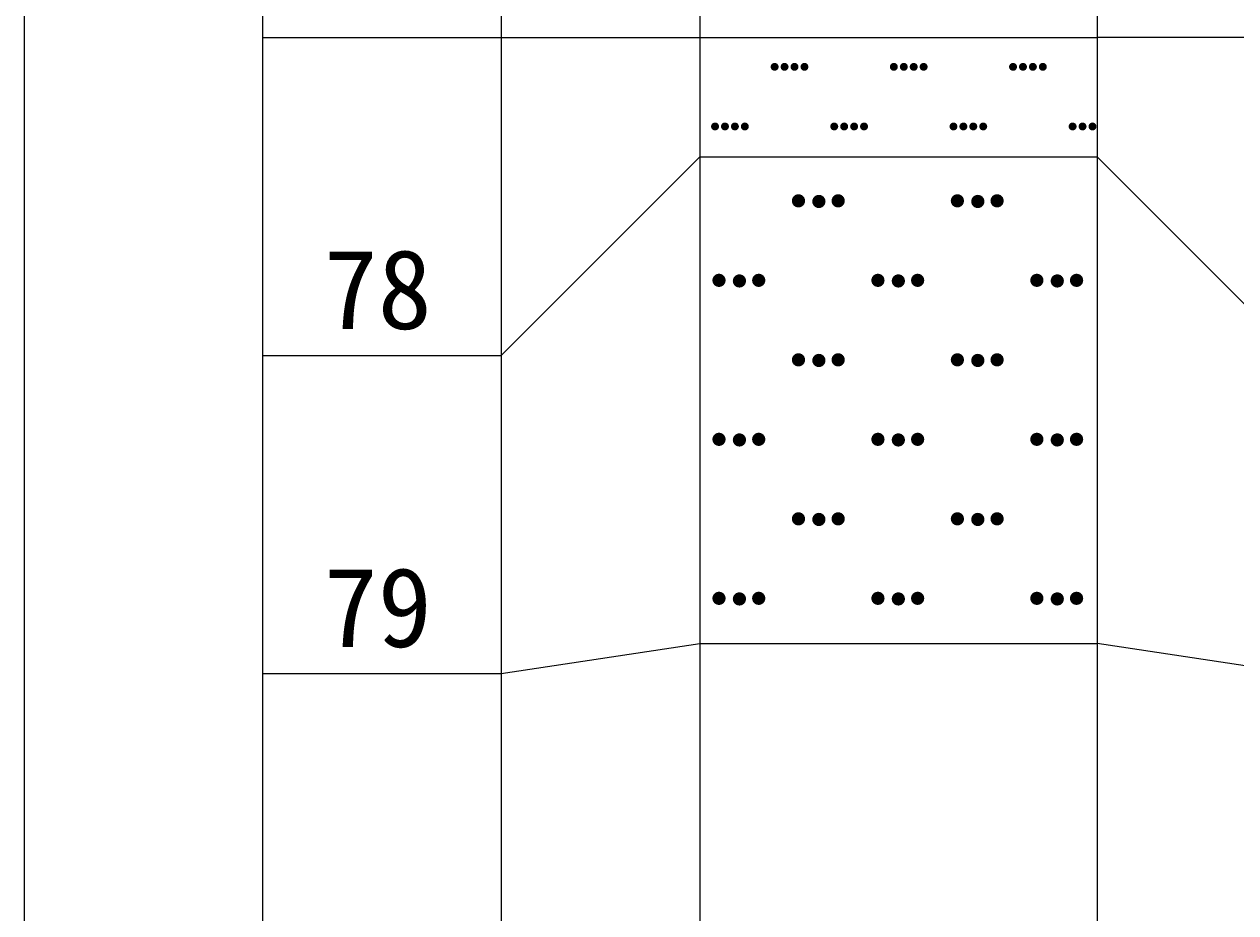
# Model space of a CAD drawing. Header units: inches. Extents: x -27 to 109, y -598 to 26.
# Drawn here: x 14.68 to 20.78, y -341.71 to -337.24 of the extents above; entities that cross this region are included whole.
import ezdxf

# ---------------------------------------------------------------- set-up
doc = ezdxf.new("R2010")
doc.units = ezdxf.units.IN
doc.header["$MEASUREMENT"] = 0
doc.layers.get('0').update_dxf_attribs({"lineweight": 0})
doc.styles.add('宋体', font='')
doc.styles.get('宋体').set_extended_font_data('宋体')

# ---------------------------------------------------------------- blocks, each defined once
blk = doc.blocks.new('lr_block_64')
at = {"true_color": 0x000000}
for points in [[(18.478267, -337.45665), (18.478967, -337.45145), (18.478267, -337.44625), (18.476267, -337.44145), (18.473067, -337.43735), (18.468967, -337.43415), (18.464167, -337.43215), (18.458967, -337.43145), (18.453767, -337.43215), (18.448967, -337.43415), (18.444867, -337.43735), (18.441667, -337.44145), (18.439667, -337.44625), (18.438967, -337.45145), (18.439667, -337.45665), (18.441667, -337.46145), (18.444867, -337.46555), (18.448967, -337.46875), (18.453767, -337.47075), (18.458967, -337.47145), (18.464167, -337.47075), (18.468967, -337.46875), (18.473067, -337.46555), (18.476267, -337.46145)], [(18.528267, -337.45665), (18.528967, -337.45145), (18.528267, -337.44625), (18.526267, -337.44145), (18.523067, -337.43735), (18.518967, -337.43415), (18.514167, -337.43215), (18.508967, -337.43145), (18.503767, -337.43215), (18.498967, -337.43415), (18.494867, -337.43735), (18.491667, -337.44145), (18.489667, -337.44625), (18.488967, -337.45145), (18.489667, -337.45665), (18.491667, -337.46145), (18.494867, -337.46555), (18.498967, -337.46875), (18.503767, -337.47075), (18.508967, -337.47145), (18.514167, -337.47075), (18.518967, -337.46875), (18.523067, -337.46555), (18.526267, -337.46145)], [(18.578267, -337.45665), (18.578967, -337.45145), (18.578267, -337.44625), (18.576267, -337.44145), (18.573067, -337.43735), (18.568967, -337.43415), (18.564167, -337.43215), (18.558967, -337.43145), (18.553767, -337.43215), (18.548967, -337.43415), (18.544867, -337.43735), (18.541667, -337.44145), (18.539667, -337.44625), (18.538967, -337.45145), (18.539667, -337.45665), (18.541667, -337.46145), (18.544867, -337.46555), (18.548967, -337.46875), (18.553767, -337.47075), (18.558967, -337.47145), (18.564167, -337.47075), (18.568967, -337.46875), (18.573067, -337.46555), (18.576267, -337.46145)], [(18.628267, -337.45665), (18.628967, -337.45145), (18.628267, -337.44625), (18.626267, -337.44145), (18.623067, -337.43735), (18.618967, -337.43415), (18.614167, -337.43215), (18.608967, -337.43145), (18.603767, -337.43215), (18.598967, -337.43415), (18.594867, -337.43735), (18.591667, -337.44145), (18.589667, -337.44625), (18.588967, -337.45145), (18.589667, -337.45665), (18.591667, -337.46145), (18.594867, -337.46555), (18.598967, -337.46875), (18.603767, -337.47075), (18.608967, -337.47145), (18.614167, -337.47075), (18.618967, -337.46875), (18.623067, -337.46555), (18.626267, -337.46145)], [(19.078267, -337.45665), (19.078967, -337.45145), (19.078267, -337.44625), (19.076267, -337.44145), (19.073067, -337.43735), (19.068967, -337.43415), (19.064167, -337.43215), (19.058967, -337.43145), (19.053767, -337.43215), (19.048967, -337.43415), (19.044867, -337.43735), (19.041667, -337.44145), (19.039667, -337.44625), (19.038967, -337.45145), (19.039667, -337.45665), (19.041667, -337.46145), (19.044867, -337.46555), (19.048967, -337.46875), (19.053767, -337.47075), (19.058967, -337.47145), (19.064167, -337.47075), (19.068967, -337.46875), (19.073067, -337.46555), (19.076267, -337.46145)], [(19.128267, -337.45665), (19.128967, -337.45145), (19.128267, -337.44625), (19.126267, -337.44145), (19.123067, -337.43735), (19.118967, -337.43415), (19.114167, -337.43215), (19.108967, -337.43145), (19.103767, -337.43215), (19.098967, -337.43415), (19.094867, -337.43735), (19.091667, -337.44145), (19.089667, -337.44625), (19.088967, -337.45145), (19.089667, -337.45665), (19.091667, -337.46145), (19.094867, -337.46555), (19.098967, -337.46875), (19.103767, -337.47075), (19.108967, -337.47145), (19.114167, -337.47075), (19.118967, -337.46875), (19.123067, -337.46555), (19.126267, -337.46145)], [(19.178267, -337.45665), (19.178967, -337.45145), (19.178267, -337.44625), (19.176267, -337.44145), (19.173067, -337.43735), (19.168967, -337.43415), (19.164167, -337.43215), (19.158967, -337.43145), (19.153767, -337.43215), (19.148967, -337.43415), (19.144867, -337.43735), (19.141667, -337.44145), (19.139667, -337.44625), (19.138967, -337.45145), (19.139667, -337.45665), (19.141667, -337.46145), (19.144867, -337.46555), (19.148967, -337.46875), (19.153767, -337.47075), (19.158967, -337.47145), (19.164167, -337.47075), (19.168967, -337.46875), (19.173067, -337.46555), (19.176267, -337.46145)], [(19.228267, -337.45665), (19.228967, -337.45145), (19.228267, -337.44625), (19.226267, -337.44145), (19.223067, -337.43735), (19.218967, -337.43415), (19.214167, -337.43215), (19.208967, -337.43145), (19.203767, -337.43215), (19.198967, -337.43415), (19.194867, -337.43735), (19.191667, -337.44145), (19.189667, -337.44625), (19.188967, -337.45145), (19.189667, -337.45665), (19.191667, -337.46145), (19.194867, -337.46555), (19.198967, -337.46875), (19.203767, -337.47075), (19.208967, -337.47145), (19.214167, -337.47075), (19.218967, -337.46875), (19.223067, -337.46555), (19.226267, -337.46145)], [(19.678267, -337.45665), (19.678967, -337.45145), (19.678267, -337.44625), (19.676267, -337.44145), (19.673067, -337.43735), (19.668967, -337.43415), (19.664167, -337.43215), (19.658967, -337.43145), (19.653767, -337.43215), (19.648967, -337.43415), (19.644867, -337.43735), (19.641667, -337.44145), (19.639667, -337.44625), (19.638967, -337.45145), (19.639667, -337.45665), (19.641667, -337.46145), (19.644867, -337.46555), (19.648967, -337.46875), (19.653767, -337.47075), (19.658967, -337.47145), (19.664167, -337.47075), (19.668967, -337.46875), (19.673067, -337.46555), (19.676267, -337.46145)], [(19.728267, -337.45665), (19.728967, -337.45145), (19.728267, -337.44625), (19.726267, -337.44145), (19.723067, -337.43735), (19.718967, -337.43415), (19.714167, -337.43215), (19.708967, -337.43145), (19.703767, -337.43215), (19.698967, -337.43415), (19.694867, -337.43735), (19.691667, -337.44145), (19.689667, -337.44625), (19.688967, -337.45145), (19.689667, -337.45665), (19.691667, -337.46145), (19.694867, -337.46555), (19.698967, -337.46875), (19.703767, -337.47075), (19.708967, -337.47145), (19.714167, -337.47075), (19.718967, -337.46875), (19.723067, -337.46555), (19.726267, -337.46145)], [(19.778267, -337.45665), (19.778967, -337.45145), (19.778267, -337.44625), (19.776267, -337.44145), (19.773067, -337.43735), (19.768967, -337.43415), (19.764167, -337.43215), (19.758967, -337.43145), (19.753767, -337.43215), (19.748967, -337.43415), (19.744867, -337.43735), (19.741667, -337.44145), (19.739667, -337.44625), (19.738967, -337.45145), (19.739667, -337.45665), (19.741667, -337.46145), (19.744867, -337.46555), (19.748967, -337.46875), (19.753767, -337.47075), (19.758967, -337.47145), (19.764167, -337.47075), (19.768967, -337.46875), (19.773067, -337.46555), (19.776267, -337.46145)], [(19.828267, -337.45665), (19.828967, -337.45145), (19.828267, -337.44625), (19.826267, -337.44145), (19.823067, -337.43735), (19.818967, -337.43415), (19.814167, -337.43215), (19.808967, -337.43145), (19.803767, -337.43215), (19.798967, -337.43415), (19.794867, -337.43735), (19.791667, -337.44145), (19.789667, -337.44625), (19.788967, -337.45145), (19.789667, -337.45665), (19.791667, -337.46145), (19.794867, -337.46555), (19.798967, -337.46875), (19.803767, -337.47075), (19.808967, -337.47145), (19.814167, -337.47075), (19.818967, -337.46875), (19.823067, -337.46555), (19.826267, -337.46145)], [(18.178267, -337.75665), (18.178967, -337.75145), (18.178267, -337.74625), (18.176267, -337.74145), (18.173067, -337.73735), (18.168967, -337.73415), (18.164167, -337.73215), (18.158967, -337.73145), (18.153767, -337.73215), (18.148967, -337.73415), (18.144867, -337.73735), (18.141667, -337.74145), (18.139667, -337.74625), (18.138967, -337.75145), (18.139667, -337.75665), (18.141667, -337.76145), (18.144867, -337.76555), (18.148967, -337.76875), (18.153767, -337.77075), (18.158967, -337.77145), (18.164167, -337.77075), (18.168967, -337.76875), (18.173067, -337.76555), (18.176267, -337.76145)], [(18.228267, -337.75665), (18.228967, -337.75145), (18.228267, -337.74625), (18.226267, -337.74145), (18.223067, -337.73735), (18.218967, -337.73415), (18.214167, -337.73215), (18.208967, -337.73145), (18.203767, -337.73215), (18.198967, -337.73415), (18.194867, -337.73735), (18.191667, -337.74145), (18.189667, -337.74625), (18.188967, -337.75145), (18.189667, -337.75665), (18.191667, -337.76145), (18.194867, -337.76555), (18.198967, -337.76875), (18.203767, -337.77075), (18.208967, -337.77145), (18.214167, -337.77075), (18.218967, -337.76875), (18.223067, -337.76555), (18.226267, -337.76145)], [(18.278267, -337.75665), (18.278967, -337.75145), (18.278267, -337.74625), (18.276267, -337.74145), (18.273067, -337.73735), (18.268967, -337.73415), (18.264167, -337.73215), (18.258967, -337.73145), (18.253767, -337.73215), (18.248967, -337.73415), (18.244867, -337.73735), (18.241667, -337.74145), (18.239667, -337.74625), (18.238967, -337.75145), (18.239667, -337.75665), (18.241667, -337.76145), (18.244867, -337.76555), (18.248967, -337.76875), (18.253767, -337.77075), (18.258967, -337.77145), (18.264167, -337.77075), (18.268967, -337.76875), (18.273067, -337.76555), (18.276267, -337.76145)], [(18.328267, -337.75665), (18.328967, -337.75145), (18.328267, -337.74625), (18.326267, -337.74145), (18.323067, -337.73735), (18.318967, -337.73415), (18.314167, -337.73215), (18.308967, -337.73145), (18.303767, -337.73215), (18.298967, -337.73415), (18.294867, -337.73735), (18.291667, -337.74145), (18.289667, -337.74625), (18.288967, -337.75145), (18.289667, -337.75665), (18.291667, -337.76145), (18.294867, -337.76555), (18.298967, -337.76875), (18.303767, -337.77075), (18.308967, -337.77145), (18.314167, -337.77075), (18.318967, -337.76875), (18.323067, -337.76555), (18.326267, -337.76145)], [(18.778267, -337.75665), (18.778967, -337.75145), (18.778267, -337.74625), (18.776267, -337.74145), (18.773067, -337.73735), (18.768967, -337.73415), (18.764167, -337.73215), (18.758967, -337.73145), (18.753767, -337.73215), (18.748967, -337.73415), (18.744867, -337.73735), (18.741667, -337.74145), (18.739667, -337.74625), (18.738967, -337.75145), (18.739667, -337.75665), (18.741667, -337.76145), (18.744867, -337.76555), (18.748967, -337.76875), (18.753767, -337.77075), (18.758967, -337.77145), (18.764167, -337.77075), (18.768967, -337.76875), (18.773067, -337.76555), (18.776267, -337.76145)], [(18.828267, -337.75665), (18.828967, -337.75145), (18.828267, -337.74625), (18.826267, -337.74145), (18.823067, -337.73735), (18.818967, -337.73415), (18.814167, -337.73215), (18.808967, -337.73145), (18.803767, -337.73215), (18.798967, -337.73415), (18.794867, -337.73735), (18.791667, -337.74145), (18.789667, -337.74625), (18.788967, -337.75145), (18.789667, -337.75665), (18.791667, -337.76145), (18.794867, -337.76555), (18.798967, -337.76875), (18.803767, -337.77075), (18.808967, -337.77145), (18.814167, -337.77075), (18.818967, -337.76875), (18.823067, -337.76555), (18.826267, -337.76145)], [(18.878267, -337.75665), (18.878967, -337.75145), (18.878267, -337.74625), (18.876267, -337.74145), (18.873067, -337.73735), (18.868967, -337.73415), (18.864167, -337.73215), (18.858967, -337.73145), (18.853767, -337.73215), (18.848967, -337.73415), (18.844867, -337.73735), (18.841667, -337.74145), (18.839667, -337.74625), (18.838967, -337.75145), (18.839667, -337.75665), (18.841667, -337.76145), (18.844867, -337.76555), (18.848967, -337.76875), (18.853767, -337.77075), (18.858967, -337.77145), (18.864167, -337.77075), (18.868967, -337.76875), (18.873067, -337.76555), (18.876267, -337.76145)], [(18.928267, -337.75665), (18.928967, -337.75145), (18.928267, -337.74625), (18.926267, -337.74145), (18.923067, -337.73735), (18.918967, -337.73415), (18.914167, -337.73215), (18.908967, -337.73145), (18.903767, -337.73215), (18.898967, -337.73415), (18.894867, -337.73735), (18.891667, -337.74145), (18.889667, -337.74625), (18.888967, -337.75145), (18.889667, -337.75665), (18.891667, -337.76145), (18.894867, -337.76555), (18.898967, -337.76875), (18.903767, -337.77075), (18.908967, -337.77145), (18.914167, -337.77075), (18.918967, -337.76875), (18.923067, -337.76555), (18.926267, -337.76145)], [(19.378267, -337.75665), (19.378967, -337.75145), (19.378267, -337.74625), (19.376267, -337.74145), (19.373067, -337.73735), (19.368967, -337.73415), (19.364167, -337.73215), (19.358967, -337.73145), (19.353767, -337.73215), (19.348967, -337.73415), (19.344867, -337.73735), (19.341667, -337.74145), (19.339667, -337.74625), (19.338967, -337.75145), (19.339667, -337.75665), (19.341667, -337.76145), (19.344867, -337.76555), (19.348967, -337.76875), (19.353767, -337.77075), (19.358967, -337.77145), (19.364167, -337.77075), (19.368967, -337.76875), (19.373067, -337.76555), (19.376267, -337.76145)], [(19.428267, -337.75665), (19.428967, -337.75145), (19.428267, -337.74625), (19.426267, -337.74145), (19.423067, -337.73735), (19.418967, -337.73415), (19.414167, -337.73215), (19.408967, -337.73145), (19.403767, -337.73215), (19.398967, -337.73415), (19.394867, -337.73735), (19.391667, -337.74145), (19.389667, -337.74625), (19.388967, -337.75145), (19.389667, -337.75665), (19.391667, -337.76145), (19.394867, -337.76555), (19.398967, -337.76875), (19.403767, -337.77075), (19.408967, -337.77145), (19.414167, -337.77075), (19.418967, -337.76875), (19.423067, -337.76555), (19.426267, -337.76145)], [(19.478267, -337.75665), (19.478967, -337.75145), (19.478267, -337.74625), (19.476267, -337.74145), (19.473067, -337.73735), (19.468967, -337.73415), (19.464167, -337.73215), (19.458967, -337.73145), (19.453767, -337.73215), (19.448967, -337.73415), (19.444867, -337.73735), (19.441667, -337.74145), (19.439667, -337.74625), (19.438967, -337.75145), (19.439667, -337.75665), (19.441667, -337.76145), (19.444867, -337.76555), (19.448967, -337.76875), (19.453767, -337.77075), (19.458967, -337.77145), (19.464167, -337.77075), (19.468967, -337.76875), (19.473067, -337.76555), (19.476267, -337.76145)], [(19.528267, -337.75665), (19.528967, -337.75145), (19.528267, -337.74625), (19.526267, -337.74145), (19.523067, -337.73735), (19.518967, -337.73415), (19.514167, -337.73215), (19.508967, -337.73145), (19.503767, -337.73215), (19.498967, -337.73415), (19.494867, -337.73735), (19.491667, -337.74145), (19.489667, -337.74625), (19.488967, -337.75145), (19.489667, -337.75665), (19.491667, -337.76145), (19.494867, -337.76555), (19.498967, -337.76875), (19.503767, -337.77075), (19.508967, -337.77145), (19.514167, -337.77075), (19.518967, -337.76875), (19.523067, -337.76555), (19.526267, -337.76145)], [(19.978267, -337.75665), (19.978967, -337.75145), (19.978267, -337.74625), (19.976267, -337.74145), (19.973067, -337.73735), (19.968967, -337.73415), (19.964167, -337.73215), (19.958967, -337.73145), (19.953767, -337.73215), (19.948967, -337.73415), (19.944867, -337.73735), (19.941667, -337.74145), (19.939667, -337.74625), (19.938967, -337.75145), (19.939667, -337.75665), (19.941667, -337.76145), (19.944867, -337.76555), (19.948967, -337.76875), (19.953767, -337.77075), (19.958967, -337.77145), (19.964167, -337.77075), (19.968967, -337.76875), (19.973067, -337.76555), (19.976267, -337.76145)], [(20.028267, -337.75665), (20.028967, -337.75145), (20.028267, -337.74625), (20.026267, -337.74145), (20.023067, -337.73735), (20.018967, -337.73415), (20.014167, -337.73215), (20.008967, -337.73145), (20.003767, -337.73215), (19.998967, -337.73415), (19.994867, -337.73735), (19.991667, -337.74145), (19.989667, -337.74625), (19.988967, -337.75145), (19.989667, -337.75665), (19.991667, -337.76145), (19.994867, -337.76555), (19.998967, -337.76875), (20.003767, -337.77075), (20.008967, -337.77145), (20.014167, -337.77075), (20.018967, -337.76875), (20.023067, -337.76555), (20.026267, -337.76145)], [(20.078267, -337.75665), (20.078967, -337.75145), (20.078267, -337.74625), (20.076267, -337.74145), (20.073067, -337.73735), (20.068967, -337.73415), (20.064167, -337.73215), (20.058967, -337.73145), (20.053767, -337.73215), (20.048967, -337.73415), (20.044867, -337.73735), (20.041667, -337.74145), (20.039667, -337.74625), (20.038967, -337.75145), (20.039667, -337.75665), (20.041667, -337.76145), (20.044867, -337.76555), (20.048967, -337.76875), (20.053767, -337.77075), (20.058967, -337.77145), (20.064167, -337.77075), (20.068967, -337.76875), (20.073067, -337.76555), (20.076267, -337.76145)]]:
    blk.add_hatch(color=18, dxfattribs=at).paths.add_polyline_path(points, flags=17)
blk = doc.blocks.new('lr_block_65')
at = {"true_color": 0x000000}
for points in [[(18.611, -338.1343), (18.6122, -338.1257), (18.611, -338.117), (18.6078, -338.109), (18.6025, -338.1021), (18.5955, -338.0967), (18.5875, -338.0935), (18.5789, -338.0924), (18.5702, -338.0935), (18.5622, -338.0967), (18.5553, -338.1021), (18.5499, -338.109), (18.5467, -338.117), (18.5455, -338.1257), (18.5467, -338.1343), (18.5499, -338.1424), (18.5553, -338.1493), (18.5622, -338.1546), (18.5702, -338.1578), (18.5789, -338.159), (18.5875, -338.1578), (18.5955, -338.1546), (18.6025, -338.1493), (18.6078, -338.1424)], [(18.7138, -338.1374), (18.715, -338.1288), (18.7138, -338.1201), (18.7106, -338.1121), (18.7053, -338.1051), (18.6983, -338.0998), (18.6903, -338.0966), (18.6817, -338.0954), (18.673, -338.0966), (18.665, -338.0998), (18.6581, -338.1051), (18.6527, -338.1121), (18.6495, -338.1201), (18.6483, -338.1288), (18.6495, -338.1374), (18.6527, -338.1454), (18.6581, -338.1524), (18.665, -338.1577), (18.673, -338.1609), (18.6817, -338.1621), (18.6903, -338.1609), (18.6983, -338.1577), (18.7053, -338.1524), (18.7106, -338.1454)], [(18.8109, -338.1343), (18.8121, -338.1257), (18.8109, -338.117), (18.8077, -338.109), (18.8023, -338.1021), (18.7954, -338.0967), (18.7874, -338.0935), (18.7787, -338.0924), (18.7701, -338.0935), (18.7621, -338.0967), (18.7551, -338.1021), (18.7498, -338.109), (18.7466, -338.117), (18.7454, -338.1257), (18.7466, -338.1343), (18.7498, -338.1424), (18.7551, -338.1493), (18.7621, -338.1546), (18.7701, -338.1578), (18.7787, -338.159), (18.7874, -338.1578), (18.7954, -338.1546), (18.8023, -338.1493), (18.8077, -338.1424)], [(19.411, -338.1343), (19.4122, -338.1257), (19.411, -338.117), (19.4078, -338.109), (19.4025, -338.1021), (19.3955, -338.0967), (19.3875, -338.0935), (19.3789, -338.0924), (19.3702, -338.0935), (19.3622, -338.0967), (19.3553, -338.1021), (19.3499, -338.109), (19.3467, -338.117), (19.3455, -338.1257), (19.3467, -338.1343), (19.3499, -338.1424), (19.3553, -338.1493), (19.3622, -338.1546), (19.3702, -338.1578), (19.3789, -338.159), (19.3875, -338.1578), (19.3955, -338.1546), (19.4025, -338.1493), (19.4078, -338.1424)], [(19.5138, -338.1374), (19.515, -338.1288), (19.5138, -338.1201), (19.5106, -338.1121), (19.5053, -338.1051), (19.4983, -338.0998), (19.4903, -338.0966), (19.4817, -338.0954), (19.473, -338.0966), (19.465, -338.0998), (19.4581, -338.1051), (19.4527, -338.1121), (19.4495, -338.1201), (19.4483, -338.1288), (19.4495, -338.1374), (19.4527, -338.1454), (19.4581, -338.1524), (19.465, -338.1577), (19.473, -338.1609), (19.4817, -338.1621), (19.4903, -338.1609), (19.4983, -338.1577), (19.5053, -338.1524), (19.5106, -338.1454)], [(19.6109, -338.1343), (19.6121, -338.1257), (19.6109, -338.117), (19.6077, -338.109), (19.6023, -338.1021), (19.5954, -338.0967), (19.5874, -338.0935), (19.5787, -338.0924), (19.5701, -338.0935), (19.5621, -338.0967), (19.5551, -338.1021), (19.5498, -338.109), (19.5466, -338.117), (19.5454, -338.1257), (19.5466, -338.1343), (19.5498, -338.1424), (19.5551, -338.1493), (19.5621, -338.1546), (19.5701, -338.1578), (19.5787, -338.159), (19.5874, -338.1578), (19.5954, -338.1546), (19.6023, -338.1493), (19.6077, -338.1424)], [(18.211, -338.5344), (18.2122, -338.5257), (18.211, -338.517), (18.2078, -338.509), (18.2025, -338.5021), (18.1955, -338.4968), (18.1875, -338.4936), (18.1789, -338.4923), (18.1702, -338.4936), (18.1622, -338.4968), (18.1553, -338.5021), (18.1499, -338.509), (18.1467, -338.517), (18.1455, -338.5257), (18.1467, -338.5344), (18.1499, -338.5423), (18.1553, -338.5493), (18.1622, -338.5546), (18.1702, -338.5578), (18.1789, -338.559), (18.1875, -338.5578), (18.1955, -338.5546), (18.2025, -338.5493), (18.2078, -338.5423)], [(18.3138, -338.5374), (18.315, -338.5287), (18.3138, -338.5201), (18.3106, -338.5121), (18.3053, -338.5052), (18.2983, -338.4998), (18.2903, -338.4966), (18.2817, -338.4954), (18.273, -338.4966), (18.265, -338.4998), (18.2581, -338.5052), (18.2527, -338.5121), (18.2495, -338.5201), (18.2483, -338.5287), (18.2495, -338.5374), (18.2527, -338.5454), (18.2581, -338.5523), (18.265, -338.5577), (18.273, -338.5609), (18.2817, -338.5621), (18.2903, -338.5609), (18.2983, -338.5577), (18.3053, -338.5523), (18.3106, -338.5454)], [(18.4109, -338.5344), (18.4121, -338.5257), (18.4109, -338.517), (18.4077, -338.509), (18.4023, -338.5021), (18.3954, -338.4968), (18.3874, -338.4936), (18.3787, -338.4923), (18.3701, -338.4936), (18.3621, -338.4968), (18.3551, -338.5021), (18.3498, -338.509), (18.3466, -338.517), (18.3454, -338.5257), (18.3466, -338.5344), (18.3498, -338.5423), (18.3551, -338.5493), (18.3621, -338.5546), (18.3701, -338.5578), (18.3787, -338.559), (18.3874, -338.5578), (18.3954, -338.5546), (18.4023, -338.5493), (18.4077, -338.5423)], [(19.011, -338.5344), (19.0122, -338.5257), (19.011, -338.517), (19.0078, -338.509), (19.0025, -338.5021), (18.9955, -338.4968), (18.9875, -338.4936), (18.9789, -338.4923), (18.9702, -338.4936), (18.9622, -338.4968), (18.9553, -338.5021), (18.9499, -338.509), (18.9467, -338.517), (18.9455, -338.5257), (18.9467, -338.5344), (18.9499, -338.5423), (18.9553, -338.5493), (18.9622, -338.5546), (18.9702, -338.5578), (18.9789, -338.559), (18.9875, -338.5578), (18.9955, -338.5546), (19.0025, -338.5493), (19.0078, -338.5423)], [(19.1138, -338.5374), (19.115, -338.5287), (19.1138, -338.5201), (19.1106, -338.5121), (19.1053, -338.5052), (19.0983, -338.4998), (19.0903, -338.4966), (19.0817, -338.4954), (19.073, -338.4966), (19.065, -338.4998), (19.0581, -338.5052), (19.0527, -338.5121), (19.0495, -338.5201), (19.0483, -338.5287), (19.0495, -338.5374), (19.0527, -338.5454), (19.0581, -338.5523), (19.065, -338.5577), (19.073, -338.5609), (19.0817, -338.5621), (19.0903, -338.5609), (19.0983, -338.5577), (19.1053, -338.5523), (19.1106, -338.5454)], [(19.2109, -338.5344), (19.2121, -338.5257), (19.2109, -338.517), (19.2077, -338.509), (19.2023, -338.5021), (19.1954, -338.4968), (19.1874, -338.4936), (19.1787, -338.4923), (19.1701, -338.4936), (19.1621, -338.4968), (19.1551, -338.5021), (19.1498, -338.509), (19.1466, -338.517), (19.1454, -338.5257), (19.1466, -338.5344), (19.1498, -338.5423), (19.1551, -338.5493), (19.1621, -338.5546), (19.1701, -338.5578), (19.1787, -338.559), (19.1874, -338.5578), (19.1954, -338.5546), (19.2023, -338.5493), (19.2077, -338.5423)], [(19.811, -338.5344), (19.8122, -338.5257), (19.811, -338.517), (19.8078, -338.509), (19.8025, -338.5021), (19.7955, -338.4968), (19.7875, -338.4936), (19.7789, -338.4923), (19.7702, -338.4936), (19.7622, -338.4968), (19.7553, -338.5021), (19.7499, -338.509), (19.7467, -338.517), (19.7455, -338.5257), (19.7467, -338.5344), (19.7499, -338.5423), (19.7553, -338.5493), (19.7622, -338.5546), (19.7702, -338.5578), (19.7789, -338.559), (19.7875, -338.5578), (19.7955, -338.5546), (19.8025, -338.5493), (19.8078, -338.5423)], [(19.9138, -338.5374), (19.915, -338.5287), (19.9138, -338.5201), (19.9106, -338.5121), (19.9053, -338.5052), (19.8983, -338.4998), (19.8903, -338.4966), (19.8817, -338.4954), (19.873, -338.4966), (19.865, -338.4998), (19.8581, -338.5052), (19.8527, -338.5121), (19.8495, -338.5201), (19.8483, -338.5287), (19.8495, -338.5374), (19.8527, -338.5454), (19.8581, -338.5523), (19.865, -338.5577), (19.873, -338.5609), (19.8817, -338.5621), (19.8903, -338.5609), (19.8983, -338.5577), (19.9053, -338.5523), (19.9106, -338.5454)], [(20.0109, -338.5344), (20.0121, -338.5257), (20.0109, -338.517), (20.0077, -338.509), (20.0023, -338.5021), (19.9954, -338.4968), (19.9874, -338.4936), (19.9787, -338.4923), (19.9701, -338.4936), (19.9621, -338.4968), (19.9551, -338.5021), (19.9498, -338.509), (19.9466, -338.517), (19.9454, -338.5257), (19.9466, -338.5344), (19.9498, -338.5423), (19.9551, -338.5493), (19.9621, -338.5546), (19.9701, -338.5578), (19.9787, -338.559), (19.9874, -338.5578), (19.9954, -338.5546), (20.0023, -338.5493), (20.0077, -338.5423)], [(18.611, -338.9343), (18.6122, -338.9257), (18.611, -338.917), (18.6078, -338.909), (18.6025, -338.9021), (18.5955, -338.8967), (18.5875, -338.8935), (18.5789, -338.8924), (18.5702, -338.8935), (18.5622, -338.8967), (18.5553, -338.9021), (18.5499, -338.909), (18.5467, -338.917), (18.5455, -338.9257), (18.5467, -338.9343), (18.5499, -338.9423), (18.5553, -338.9493), (18.5622, -338.9546), (18.5702, -338.9578), (18.5789, -338.959), (18.5875, -338.9578), (18.5955, -338.9546), (18.6025, -338.9493), (18.6078, -338.9423)], [(18.7138, -338.9374), (18.715, -338.9287), (18.7138, -338.9201), (18.7106, -338.9121), (18.7053, -338.9051), (18.6983, -338.8998), (18.6903, -338.8966), (18.6817, -338.8954), (18.673, -338.8966), (18.665, -338.8998), (18.6581, -338.9051), (18.6527, -338.9121), (18.6495, -338.9201), (18.6483, -338.9287), (18.6495, -338.9374), (18.6527, -338.9454), (18.6581, -338.9524), (18.665, -338.9577), (18.673, -338.9609), (18.6817, -338.9621), (18.6903, -338.9609), (18.6983, -338.9577), (18.7053, -338.9524), (18.7106, -338.9454)], [(18.8109, -338.9343), (18.8121, -338.9257), (18.8109, -338.917), (18.8077, -338.909), (18.8023, -338.9021), (18.7954, -338.8967), (18.7874, -338.8935), (18.7787, -338.8924), (18.7701, -338.8935), (18.7621, -338.8967), (18.7551, -338.9021), (18.7498, -338.909), (18.7466, -338.917), (18.7454, -338.9257), (18.7466, -338.9343), (18.7498, -338.9423), (18.7551, -338.9493), (18.7621, -338.9546), (18.7701, -338.9578), (18.7787, -338.959), (18.7874, -338.9578), (18.7954, -338.9546), (18.8023, -338.9493), (18.8077, -338.9423)], [(19.411, -338.9343), (19.4122, -338.9257), (19.411, -338.917), (19.4078, -338.909), (19.4025, -338.9021), (19.3955, -338.8967), (19.3875, -338.8935), (19.3789, -338.8924), (19.3702, -338.8935), (19.3622, -338.8967), (19.3553, -338.9021), (19.3499, -338.909), (19.3467, -338.917), (19.3455, -338.9257), (19.3467, -338.9343), (19.3499, -338.9423), (19.3553, -338.9493), (19.3622, -338.9546), (19.3702, -338.9578), (19.3789, -338.959), (19.3875, -338.9578), (19.3955, -338.9546), (19.4025, -338.9493), (19.4078, -338.9423)], [(19.5138, -338.9374), (19.515, -338.9287), (19.5138, -338.9201), (19.5106, -338.9121), (19.5053, -338.9051), (19.4983, -338.8998), (19.4903, -338.8966), (19.4817, -338.8954), (19.473, -338.8966), (19.465, -338.8998), (19.4581, -338.9051), (19.4527, -338.9121), (19.4495, -338.9201), (19.4483, -338.9287), (19.4495, -338.9374), (19.4527, -338.9454), (19.4581, -338.9524), (19.465, -338.9577), (19.473, -338.9609), (19.4817, -338.9621), (19.4903, -338.9609), (19.4983, -338.9577), (19.5053, -338.9524), (19.5106, -338.9454)], [(19.6109, -338.9343), (19.6121, -338.9257), (19.6109, -338.917), (19.6077, -338.909), (19.6023, -338.9021), (19.5954, -338.8967), (19.5874, -338.8935), (19.5787, -338.8924), (19.5701, -338.8935), (19.5621, -338.8967), (19.5551, -338.9021), (19.5498, -338.909), (19.5466, -338.917), (19.5454, -338.9257), (19.5466, -338.9343), (19.5498, -338.9423), (19.5551, -338.9493), (19.5621, -338.9546), (19.5701, -338.9578), (19.5787, -338.959), (19.5874, -338.9578), (19.5954, -338.9546), (19.6023, -338.9493), (19.6077, -338.9423)], [(18.211, -339.3343), (18.2122, -339.3257), (18.211, -339.317), (18.2078, -339.309), (18.2025, -339.3021), (18.1955, -339.2967), (18.1875, -339.2935), (18.1789, -339.2923), (18.1702, -339.2935), (18.1622, -339.2967), (18.1553, -339.3021), (18.1499, -339.309), (18.1467, -339.317), (18.1455, -339.3257), (18.1467, -339.3343), (18.1499, -339.3424), (18.1553, -339.3493), (18.1622, -339.3546), (18.1702, -339.3578), (18.1789, -339.359), (18.1875, -339.3578), (18.1955, -339.3546), (18.2025, -339.3493), (18.2078, -339.3424)], [(18.3138, -339.3374), (18.315, -339.3288), (18.3138, -339.3201), (18.3106, -339.3121), (18.3053, -339.3052), (18.2983, -339.2998), (18.2903, -339.2966), (18.2817, -339.2954), (18.273, -339.2966), (18.265, -339.2998), (18.2581, -339.3052), (18.2527, -339.3121), (18.2495, -339.3201), (18.2483, -339.3288), (18.2495, -339.3374), (18.2527, -339.3454), (18.2581, -339.3523), (18.265, -339.3577), (18.273, -339.3609), (18.2817, -339.3621), (18.2903, -339.3609), (18.2983, -339.3577), (18.3053, -339.3523), (18.3106, -339.3454)], [(18.4109, -339.3343), (18.4121, -339.3257), (18.4109, -339.317), (18.4077, -339.309), (18.4023, -339.3021), (18.3954, -339.2967), (18.3874, -339.2935), (18.3787, -339.2923), (18.3701, -339.2935), (18.3621, -339.2967), (18.3551, -339.3021), (18.3498, -339.309), (18.3466, -339.317), (18.3454, -339.3257), (18.3466, -339.3343), (18.3498, -339.3424), (18.3551, -339.3493), (18.3621, -339.3546), (18.3701, -339.3578), (18.3787, -339.359), (18.3874, -339.3578), (18.3954, -339.3546), (18.4023, -339.3493), (18.4077, -339.3424)], [(19.011, -339.3343), (19.0122, -339.3257), (19.011, -339.317), (19.0078, -339.309), (19.0025, -339.3021), (18.9955, -339.2967), (18.9875, -339.2935), (18.9789, -339.2923), (18.9702, -339.2935), (18.9622, -339.2967), (18.9553, -339.3021), (18.9499, -339.309), (18.9467, -339.317), (18.9455, -339.3257), (18.9467, -339.3343), (18.9499, -339.3424), (18.9553, -339.3493), (18.9622, -339.3546), (18.9702, -339.3578), (18.9789, -339.359), (18.9875, -339.3578), (18.9955, -339.3546), (19.0025, -339.3493), (19.0078, -339.3424)], [(19.1138, -339.3374), (19.115, -339.3288), (19.1138, -339.3201), (19.1106, -339.3121), (19.1053, -339.3052), (19.0983, -339.2998), (19.0903, -339.2966), (19.0817, -339.2954), (19.073, -339.2966), (19.065, -339.2998), (19.0581, -339.3052), (19.0527, -339.3121), (19.0495, -339.3201), (19.0483, -339.3288), (19.0495, -339.3374), (19.0527, -339.3454), (19.0581, -339.3523), (19.065, -339.3577), (19.073, -339.3609), (19.0817, -339.3621), (19.0903, -339.3609), (19.0983, -339.3577), (19.1053, -339.3523), (19.1106, -339.3454)], [(19.2109, -339.3343), (19.2121, -339.3257), (19.2109, -339.317), (19.2077, -339.309), (19.2023, -339.3021), (19.1954, -339.2967), (19.1874, -339.2935), (19.1787, -339.2923), (19.1701, -339.2935), (19.1621, -339.2967), (19.1551, -339.3021), (19.1498, -339.309), (19.1466, -339.317), (19.1454, -339.3257), (19.1466, -339.3343), (19.1498, -339.3424), (19.1551, -339.3493), (19.1621, -339.3546), (19.1701, -339.3578), (19.1787, -339.359), (19.1874, -339.3578), (19.1954, -339.3546), (19.2023, -339.3493), (19.2077, -339.3424)], [(19.811, -339.3343), (19.8122, -339.3257), (19.811, -339.317), (19.8078, -339.309), (19.8025, -339.3021), (19.7955, -339.2967), (19.7875, -339.2935), (19.7789, -339.2923), (19.7702, -339.2935), (19.7622, -339.2967), (19.7553, -339.3021), (19.7499, -339.309), (19.7467, -339.317), (19.7455, -339.3257), (19.7467, -339.3343), (19.7499, -339.3424), (19.7553, -339.3493), (19.7622, -339.3546), (19.7702, -339.3578), (19.7789, -339.359), (19.7875, -339.3578), (19.7955, -339.3546), (19.8025, -339.3493), (19.8078, -339.3424)], [(19.9138, -339.3374), (19.915, -339.3288), (19.9138, -339.3201), (19.9106, -339.3121), (19.9053, -339.3052), (19.8983, -339.2998), (19.8903, -339.2966), (19.8817, -339.2954), (19.873, -339.2966), (19.865, -339.2998), (19.8581, -339.3052), (19.8527, -339.3121), (19.8495, -339.3201), (19.8483, -339.3288), (19.8495, -339.3374), (19.8527, -339.3454), (19.8581, -339.3523), (19.865, -339.3577), (19.873, -339.3609), (19.8817, -339.3621), (19.8903, -339.3609), (19.8983, -339.3577), (19.9053, -339.3523), (19.9106, -339.3454)], [(20.0109, -339.3343), (20.0121, -339.3257), (20.0109, -339.317), (20.0077, -339.309), (20.0023, -339.3021), (19.9954, -339.2967), (19.9874, -339.2935), (19.9787, -339.2923), (19.9701, -339.2935), (19.9621, -339.2967), (19.9551, -339.3021), (19.9498, -339.309), (19.9466, -339.317), (19.9454, -339.3257), (19.9466, -339.3343), (19.9498, -339.3424), (19.9551, -339.3493), (19.9621, -339.3546), (19.9701, -339.3578), (19.9787, -339.359), (19.9874, -339.3578), (19.9954, -339.3546), (20.0023, -339.3493), (20.0077, -339.3424)], [(18.611, -339.7344), (18.6122, -339.7257), (18.611, -339.717), (18.6078, -339.709), (18.6025, -339.7021), (18.5955, -339.6968), (18.5875, -339.6936), (18.5789, -339.6923), (18.5702, -339.6936), (18.5622, -339.6968), (18.5553, -339.7021), (18.5499, -339.709), (18.5467, -339.717), (18.5455, -339.7257), (18.5467, -339.7344), (18.5499, -339.7423), (18.5553, -339.7493), (18.5622, -339.7546), (18.5702, -339.7578), (18.5789, -339.759), (18.5875, -339.7578), (18.5955, -339.7546), (18.6025, -339.7493), (18.6078, -339.7423)], [(18.7138, -339.7374), (18.715, -339.7287), (18.7138, -339.7201), (18.7106, -339.7121), (18.7053, -339.7052), (18.6983, -339.6998), (18.6903, -339.6966), (18.6817, -339.6954), (18.673, -339.6966), (18.665, -339.6998), (18.6581, -339.7052), (18.6527, -339.7121), (18.6495, -339.7201), (18.6483, -339.7287), (18.6495, -339.7374), (18.6527, -339.7454), (18.6581, -339.7523), (18.665, -339.7577), (18.673, -339.7609), (18.6817, -339.7621), (18.6903, -339.7609), (18.6983, -339.7577), (18.7053, -339.7523), (18.7106, -339.7454)], [(18.8109, -339.7344), (18.8121, -339.7257), (18.8109, -339.717), (18.8077, -339.709), (18.8023, -339.7021), (18.7954, -339.6968), (18.7874, -339.6936), (18.7787, -339.6923), (18.7701, -339.6936), (18.7621, -339.6968), (18.7551, -339.7021), (18.7498, -339.709), (18.7466, -339.717), (18.7454, -339.7257), (18.7466, -339.7344), (18.7498, -339.7423), (18.7551, -339.7493), (18.7621, -339.7546), (18.7701, -339.7578), (18.7787, -339.759), (18.7874, -339.7578), (18.7954, -339.7546), (18.8023, -339.7493), (18.8077, -339.7423)], [(19.411, -339.7344), (19.4122, -339.7257), (19.411, -339.717), (19.4078, -339.709), (19.4025, -339.7021), (19.3955, -339.6968), (19.3875, -339.6936), (19.3789, -339.6923), (19.3702, -339.6936), (19.3622, -339.6968), (19.3553, -339.7021), (19.3499, -339.709), (19.3467, -339.717), (19.3455, -339.7257), (19.3467, -339.7344), (19.3499, -339.7423), (19.3553, -339.7493), (19.3622, -339.7546), (19.3702, -339.7578), (19.3789, -339.759), (19.3875, -339.7578), (19.3955, -339.7546), (19.4025, -339.7493), (19.4078, -339.7423)], [(19.5138, -339.7374), (19.515, -339.7287), (19.5138, -339.7201), (19.5106, -339.7121), (19.5053, -339.7052), (19.4983, -339.6998), (19.4903, -339.6966), (19.4817, -339.6954), (19.473, -339.6966), (19.465, -339.6998), (19.4581, -339.7052), (19.4527, -339.7121), (19.4495, -339.7201), (19.4483, -339.7287), (19.4495, -339.7374), (19.4527, -339.7454), (19.4581, -339.7523), (19.465, -339.7577), (19.473, -339.7609), (19.4817, -339.7621), (19.4903, -339.7609), (19.4983, -339.7577), (19.5053, -339.7523), (19.5106, -339.7454)], [(19.6109, -339.7344), (19.6121, -339.7257), (19.6109, -339.717), (19.6077, -339.709), (19.6023, -339.7021), (19.5954, -339.6968), (19.5874, -339.6936), (19.5787, -339.6923), (19.5701, -339.6936), (19.5621, -339.6968), (19.5551, -339.7021), (19.5498, -339.709), (19.5466, -339.717), (19.5454, -339.7257), (19.5466, -339.7344), (19.5498, -339.7423), (19.5551, -339.7493), (19.5621, -339.7546), (19.5701, -339.7578), (19.5787, -339.759), (19.5874, -339.7578), (19.5954, -339.7546), (19.6023, -339.7493), (19.6077, -339.7423)], [(18.211, -340.1343), (18.2122, -340.1257), (18.211, -340.117), (18.2078, -340.109), (18.2025, -340.1021), (18.1955, -340.0967), (18.1875, -340.0935), (18.1789, -340.0924), (18.1702, -340.0935), (18.1622, -340.0967), (18.1553, -340.1021), (18.1499, -340.109), (18.1467, -340.117), (18.1455, -340.1257), (18.1467, -340.1343), (18.1499, -340.1424), (18.1553, -340.1493), (18.1622, -340.1546), (18.1702, -340.1578), (18.1789, -340.159), (18.1875, -340.1578), (18.1955, -340.1546), (18.2025, -340.1493), (18.2078, -340.1424)], [(18.3138, -340.1374), (18.315, -340.1288), (18.3138, -340.1201), (18.3106, -340.1121), (18.3053, -340.1051), (18.2983, -340.0998), (18.2903, -340.0966), (18.2817, -340.0954), (18.273, -340.0966), (18.265, -340.0998), (18.2581, -340.1051), (18.2527, -340.1121), (18.2495, -340.1201), (18.2483, -340.1288), (18.2495, -340.1374), (18.2527, -340.1454), (18.2581, -340.1524), (18.265, -340.1577), (18.273, -340.1609), (18.2817, -340.1621), (18.2903, -340.1609), (18.2983, -340.1577), (18.3053, -340.1524), (18.3106, -340.1454)], [(18.4109, -340.1343), (18.4121, -340.1257), (18.4109, -340.117), (18.4077, -340.109), (18.4023, -340.1021), (18.3954, -340.0967), (18.3874, -340.0935), (18.3787, -340.0924), (18.3701, -340.0935), (18.3621, -340.0967), (18.3551, -340.1021), (18.3498, -340.109), (18.3466, -340.117), (18.3454, -340.1257), (18.3466, -340.1343), (18.3498, -340.1424), (18.3551, -340.1493), (18.3621, -340.1546), (18.3701, -340.1578), (18.3787, -340.159), (18.3874, -340.1578), (18.3954, -340.1546), (18.4023, -340.1493), (18.4077, -340.1424)], [(19.011, -340.1343), (19.0122, -340.1257), (19.011, -340.117), (19.0078, -340.109), (19.0025, -340.1021), (18.9955, -340.0967), (18.9875, -340.0935), (18.9789, -340.0924), (18.9702, -340.0935), (18.9622, -340.0967), (18.9553, -340.1021), (18.9499, -340.109), (18.9467, -340.117), (18.9455, -340.1257), (18.9467, -340.1343), (18.9499, -340.1424), (18.9553, -340.1493), (18.9622, -340.1546), (18.9702, -340.1578), (18.9789, -340.159), (18.9875, -340.1578), (18.9955, -340.1546), (19.0025, -340.1493), (19.0078, -340.1424)], [(19.1138, -340.1374), (19.115, -340.1288), (19.1138, -340.1201), (19.1106, -340.1121), (19.1053, -340.1051), (19.0983, -340.0998), (19.0903, -340.0966), (19.0817, -340.0954), (19.073, -340.0966), (19.065, -340.0998), (19.0581, -340.1051), (19.0527, -340.1121), (19.0495, -340.1201), (19.0483, -340.1288), (19.0495, -340.1374), (19.0527, -340.1454), (19.0581, -340.1524), (19.065, -340.1577), (19.073, -340.1609), (19.0817, -340.1621), (19.0903, -340.1609), (19.0983, -340.1577), (19.1053, -340.1524), (19.1106, -340.1454)], [(19.2109, -340.1343), (19.2121, -340.1257), (19.2109, -340.117), (19.2077, -340.109), (19.2023, -340.1021), (19.1954, -340.0967), (19.1874, -340.0935), (19.1787, -340.0924), (19.1701, -340.0935), (19.1621, -340.0967), (19.1551, -340.1021), (19.1498, -340.109), (19.1466, -340.117), (19.1454, -340.1257), (19.1466, -340.1343), (19.1498, -340.1424), (19.1551, -340.1493), (19.1621, -340.1546), (19.1701, -340.1578), (19.1787, -340.159), (19.1874, -340.1578), (19.1954, -340.1546), (19.2023, -340.1493), (19.2077, -340.1424)], [(19.811, -340.1343), (19.8122, -340.1257), (19.811, -340.117), (19.8078, -340.109), (19.8025, -340.1021), (19.7955, -340.0967), (19.7875, -340.0935), (19.7789, -340.0924), (19.7702, -340.0935), (19.7622, -340.0967), (19.7553, -340.1021), (19.7499, -340.109), (19.7467, -340.117), (19.7455, -340.1257), (19.7467, -340.1343), (19.7499, -340.1424), (19.7553, -340.1493), (19.7622, -340.1546), (19.7702, -340.1578), (19.7789, -340.159), (19.7875, -340.1578), (19.7955, -340.1546), (19.8025, -340.1493), (19.8078, -340.1424)], [(19.9138, -340.1374), (19.915, -340.1288), (19.9138, -340.1201), (19.9106, -340.1121), (19.9053, -340.1051), (19.8983, -340.0998), (19.8903, -340.0966), (19.8817, -340.0954), (19.873, -340.0966), (19.865, -340.0998), (19.8581, -340.1051), (19.8527, -340.1121), (19.8495, -340.1201), (19.8483, -340.1288), (19.8495, -340.1374), (19.8527, -340.1454), (19.8581, -340.1524), (19.865, -340.1577), (19.873, -340.1609), (19.8817, -340.1621), (19.8903, -340.1609), (19.8983, -340.1577), (19.9053, -340.1524), (19.9106, -340.1454)], [(20.0109, -340.1343), (20.0121, -340.1257), (20.0109, -340.117), (20.0077, -340.109), (20.0023, -340.1021), (19.9954, -340.0967), (19.9874, -340.0935), (19.9787, -340.0924), (19.9701, -340.0935), (19.9621, -340.0967), (19.9551, -340.1021), (19.9498, -340.109), (19.9466, -340.117), (19.9454, -340.1257), (19.9466, -340.1343), (19.9498, -340.1424), (19.9551, -340.1493), (19.9621, -340.1546), (19.9701, -340.1578), (19.9787, -340.159), (19.9874, -340.1578), (19.9954, -340.1546), (20.0023, -340.1493), (20.0077, -340.1424)]]:
    blk.add_hatch(color=18, dxfattribs=at).paths.add_polyline_path(points, flags=17)

msp = doc.modelspace()

# ---------------------------------------------------------------- hatches: boundary and pattern name
at = {"true_color": 0x000000}
h = msp.add_hatch(dxfattribs=at)
h.set_pattern_fill('', color=18, style=0, pattern_type=0)
h.set_pattern_definition([])
h.paths.add_polyline_path([(18.0817, -344.1037), (20.0817, -344.1037), (20.0817, -340.3537), (18.0817, -340.3537)], flags=17)

# ---------------------------------------------------------------- linework, layer by layer
at = {"linetype": 'Continuous', "lineweight": 15}
for p, q in [((14.6817, 0.8962), (14.6817, -567.1838)), ((15.8817, 0.8962), (15.8817, -567.1838)), ((17.0817, 0.8962), (17.0817, -567.1838)), ((18.0817, -335.7038), (18.0817, -337.3038)), ((20.0817, -335.7038), (20.0817, -337.3038)), ((15.8817, -337.3038), (17.0817, -337.3038)), ((17.0817, -337.3038), (18.0817, -337.3038)), ((18.0817, -337.3038), (20.0817, -337.3038)), ((18.0817, -337.3038), (18.0817, -337.9038)), ((21.0817, -337.3038), (20.0817, -337.3038)), ((20.0817, -337.3038), (20.0817, -337.9038)), ((17.0817, -338.9038), (18.0817, -337.9038)), ((18.0817, -337.9038), (20.0817, -337.9038)), ((18.0817, -337.9038), (18.0817, -340.3537)), ((21.0817, -338.9038), (20.0817, -337.9038)), ((20.0817, -337.9038), (20.0817, -340.3537)), ((15.8817, -338.9038), (17.0817, -338.9038)), ((17.0817, -340.5038), (18.0817, -340.3537)), ((18.0817, -340.3537), (20.0817, -340.3537)), ((18.0817, -340.3537), (18.0817, -344.1037)), ((21.0817, -340.5038), (20.0817, -340.3537)), ((20.0817, -340.3537), (20.0817, -344.1037)), ((15.8817, -340.5038), (17.0817, -340.5038))]:
    msp.add_line(p, q, dxfattribs=at)

# ---------------------------------------------------------------- block references
at = {"color": 7}
for name in ['lr_block_64', 'lr_block_65']:
    msp.add_blockref(name, (0, 0), dxfattribs=at)

# ---------------------------------------------------------------- texts
at = {"style": '宋体'}
for s, p in [('78', (16.1891, -338.7704)), ('79', (16.1891, -340.3704))]:
    msp.add_text(s, height=0.4, dxfattribs=at).set_placement(p)

doc.saveas('drawing.dxf')
